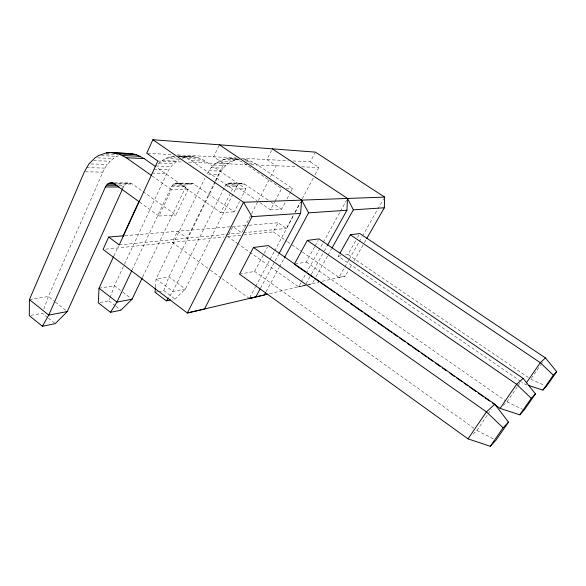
<?xml version="1.0" encoding="UTF-8"?>
<svg xmlns="http://www.w3.org/2000/svg" width="586" height="586" viewBox="0 0 586 586"><rect width="100%" height="100%" fill="white"/><g stroke="black" fill="none" stroke-linecap="round" stroke-linejoin="round"><path stroke-width="0.44" stroke-dasharray="2.93 2.2" d="M155.451 286.92L156.11 278.907L204.932 178.21M43.818 309.056L48.352 296.509L102.872 172.13C106.117 164.9 111.684 158.337 119.192 155.393M100.067 302.493L108.901 300.845L109.824 298.325M110.131 297.483L114.431 285.712L124.078 265.055M158.542 291.616L163.831 290.627L168.922 276.812L215.538 181.733M122.686 188.589C123.683 184.407 128.649 181.118 132.495 184.063L175.866 215.084L188.172 189.432L156.784 167.442M113.882 255.921L118.46 245.981M124.459 264.235L166.893 173.353C169.632 167.662 173.896 162.564 179.536 159.582M132.121 269.956L171.383 186.714L173.654 183.982L176.804 183.008L192.831 183.315L234.246 211.868L239.447 201.562M139.739 202.17L158.945 216.022L171.427 189.593L188.172 189.432M142.669 277.031L185.887 186.648L188.128 183.989L191.219 183.037M219.039 145.606L213.626 156.777L223.786 163.677L215.355 180.876M214.952 181.697L187.256 238.224L177.58 231.243L172.218 242.326L209.649 269.582M215.941 180.913C219.757 170.995 227.082 161.004 238.334 159.451L226.386 158.85L219.64 160.967L213.648 165.032L211.063 167.713L206.917 174.123L219.157 174.35M224.05 188.121L172.855 291.447L168.885 297.241M176.804 183.008L179.983 184.07L220.71 212.615L232.503 189.007L245.856 188.882L241.051 198.39M268.036 200.009L244.684 184.092C242.003 182.158 238.106 183.506 236.781 186.429L185.381 289.059L175.089 299.087L172.482 299.622M238.194 244.003L227.749 236.598L232.832 226.584L241.754 232.854L257.943 201.335M271.56 150.382L266.886 159.575L276.204 165.779L270.395 177.097M258.36 200.529L269.978 177.902M259.994 202.646L270.527 209.869L274.644 201.965M275.054 201.181L281.646 188.538L243.49 162.849C238.502 159.524 232.349 157.971 226.386 158.85M270.527 209.869L281.595 209.253L285.389 202.053M287.074 198.844L290.444 192.442M290.861 191.637L292.553 188.436L255.13 163.355L248.676 160.249L243.52 159.319M243.827 234.942L273.31 231.895L278.13 222.768L286.4 228.459L293.242 215.626M293.103 160.952L310.28 161.853L315.019 152.88M239.549 274.131L254.595 271.406L267.414 247.16M294.948 212.418L300.508 201.987M302.215 198.779L313.334 177.917M315.041 174.709L318.887 167.493L310.28 161.853M249.709 297.629L255.291 287.155M255.723 286.349L274.189 251.702M274.622 250.896L293.52 215.436M295.234 212.213L300.391 202.544M260.536 288.144L274.746 261.612M275.178 260.807L278.628 254.375M266.051 291.762L279.075 267.604M279.515 266.798L283.851 258.748M295.19 264.052L306.28 262.037L314.631 246.867M315.07 246.069L318.147 240.487M300.845 282.862L298.648 286.847L238.941 244.53M301.285 282.071L305.694 274.101M306.134 273.31L322.871 243.044M323.311 242.245L340.056 211.986M340.495 211.187L346.663 200.038M306.068 283.785L310.954 274.995M311.393 274.197L323.831 251.826M324.278 251.028L326.944 246.23M314.264 279.8L312.045 283.771L307.855 284.73M316.037 276.614L327.589 255.95M328.028 255.152L331.581 248.794M520.764 381.325L338.225 256.25L339.118 254.661M345.293 254.969L347.938 254.492L355.87 240.516M357.628 237.411L358.954 235.081M302.383 252.061L338.913 277.39L348.875 259.898M349.329 259.1L358.837 242.406M359.284 241.608L362.002 236.839M362.456 236.048L377.399 209.803M377.853 209.012L383.735 198.676M322.278 281.295L345.344 275.947L349.424 268.813M349.879 268.022L352.149 264.052M353.959 260.88L363.935 243.439M364.389 242.648L366.206 239.476M241.784 183.147C236.488 184.194 228.122 180.356 224.863 186.48L236.781 186.429M473.114 434.058L476.916 430.439L487.64 414.72M488.145 413.972L491.215 409.482M503.228 405.409L506.993 401.828L517.57 386.438M518.075 385.705L520.09 382.775M531.312 378.439L540.417 365.268M540.922 364.536L542.438 362.346M174.232 156.059C167.2 156.594 160.806 160.623 156.389 165.992L171.215 166.461M182.275 158.337C189.805 155.18 198.713 156.638 205.356 161.194L245.856 188.882M269.553 293.674L306.522 284.994M307.401 284.789L319.055 282.122M304.508 285.499L298.648 286.847L305.181 285.382M338.913 277.39L345.344 275.947M31.036 315.334L42.302 313.239L47.752 317.619M155.012 292.268L157.656 291.777M338.225 256.25L341.755 255.613M29.425 299.6L48.352 296.509L54.666 301.519M99.012 288.231L114.431 285.712L122.188 291.652M105.788 249.175L224.108 236.971M227.749 236.598L242.934 235.03M119.244 244.919L225.405 234.466M226.313 234.378L241.754 232.854M243.571 232.679L286.4 228.459M125.008 235.667L248.237 225.288M249.138 225.214L278.13 222.768M158.945 216.022L175.866 215.084M220.71 212.615L234.246 211.868M286.188 188.494L292.553 188.436M121.624 186.934L123.434 186.927M171.383 186.714L185.887 186.648M119.046 185.257L124.452 185.242M172.365 185.161L186.853 185.139M225.793 185.073L237.696 185.051M117.705 183.96L132.495 184.063M173.654 183.982L194.34 184.077M227.009 184.004L244.684 184.092M114.768 182.876L129.125 182.905M113.845 183.184L130.861 183.213M175.17 183.242L192.831 183.315M228.423 183.337L243.285 183.396M85.278 171.801L102.872 172.13M152.016 173.068L166.893 173.353M86.479 167.633L104.931 168.109M154.001 169.361L168.856 169.735M208.806 170.76L221.025 171.068M90.749 163.926L107.414 164.454M211.063 167.713L223.251 168.094M93.65 160.63L110.278 161.238M159.128 163.033L173.91 163.575M213.648 165.032L225.8 165.479M157.868 161.033L183.147 162.044M188.567 162.263L247.285 164.615M250.903 164.761L297.095 166.614M301.636 166.798L318.887 167.493M97.767 157.868L113.479 158.52M162.19 160.527L176.921 161.135M216.527 162.776L228.628 163.274M177.258 155.942L184.041 157.07L191.146 160.579L205.356 161.194M248.86 163.084L255.13 163.355M101.437 155.642L116.966 156.345M165.508 158.528L180.195 159.194M219.64 160.967L231.697 161.509M187.681 158.542L201.958 159.216M246.589 161.304L251.987 161.56M106.117 154.059L117.954 154.623M169.046 157.07L175.441 157.378M181.836 157.685L183.667 157.773M222.944 159.656L234.949 160.227M180.29 156.176L194.713 156.901M233.433 158.857L237.975 159.092M243.432 159.363L245.256 159.458M172.724 156.184L174.547 156.272M179.096 156.499L187.286 156.909M184.041 157.07L198.39 157.773M236.912 159.67L239.63 159.802M245.058 160.073L248.676 160.249M178.305 155.971L190.992 156.616M229.902 158.586L238.128 159.004M147.628 153.305L172.042 154.594M177.463 154.88L236.195 157.964M241.608 158.249L288.583 160.718M229.946 183.125L232.906 184.085L256.983 200.588M526.968 384.958L525.29 384.423L521.518 381.838M530.806 379.171L543.962 385.192M506.993 401.828L522.522 409.314M476.916 430.439L493.566 438.995M271.047 202.067L281.595 209.253M347.938 254.492L530.052 378.659M191.146 160.579L232.503 189.007M273.31 231.895L286.73 241.205M287.477 241.718L291.205 244.303M291.953 244.823L301.644 251.541M306.28 262.037L505.498 400.78M152.214 176.027L171.427 189.593M254.595 271.406L475.429 429.377M210.381 270.117L221.391 278.13M222.123 278.665L249.277 298.435M163.831 290.627L175.089 299.087M122.892 292.194L132.062 299.219M108.901 300.845L115.281 305.789M115.991 306.339L120.95 310.184M55.37 302.083L67.302 311.554M48.433 318.169L55.245 323.648M185.381 289.059L172.855 291.447L156.11 278.907L168.922 276.812L185.381 289.059"/><path stroke-width="0.88" d="M155.29 166.395L144.075 158.535L136.531 154.733L132.561 153.766L110.483 152.536L106.432 152.88L98.697 155.517L95.152 157.759L88.991 163.875L84.399 171.779L29.425 299.6L29.3 315.656L42.412 326.277L55.245 323.648L67.302 311.554L122.686 188.589M366.66 238.685L384.343 207.766L384.643 197.086L315.415 152.133L152.865 139.732L146.727 153.261L157.868 161.033L119.244 244.919L108.688 237.044L103.055 249.453L187.344 312.983L204.47 309.049L252.017 216.63L243.52 202.258L152.865 139.732M113.501 256.749L99.012 288.231L98.294 302.823L110.49 312.323L120.95 310.184L132.062 299.219L142.273 277.852M327.384 245.431L346.927 210.271L347.542 198.442L272.336 148.851M155.378 287.814L155.012 292.268L166.402 300.867L170.746 299.981M279.053 253.577L300.589 213.377L301.68 200.126L219.42 144.808M112.973 182.869C109.824 182.414 106.601 183.997 105.392 187.007L48.733 315.092L42.412 326.277M123.031 236.033L139.05 201.24M131.725 270.776L116.958 302.09L110.49 312.323M253.467 247.49L239.549 274.131L468.046 438.877L490.277 446.268L495.946 440.218L508.523 422.118L494.782 404.237L268.271 245.549L253.467 247.49L486.417 411.877L503.103 427.795L490.277 446.268M260.103 288.949L255.804 296.985L249.277 298.435L264.315 294.985L265.619 292.568M284.291 257.943L308.602 212.843L301.68 200.126M492.614 403.146L500.092 408.391L519.753 414.8L524.155 410.105L535.472 393.902L523.108 378.373L319.026 238.89L307.306 240.421L294.333 264.205L305.555 272.065M332.028 248.003L353.336 209.839L347.542 198.442M340.019 253.071L350.325 234.781L359.833 233.536L545.471 357.951L556.7 371.671L546.423 386.328L542.907 390.078L528.645 385.5M468.046 438.877L486.417 411.877L494.782 404.237M166.402 300.867L168.387 297.966M500.092 408.391L516.618 384.299L523.108 378.373M526.323 382.922L540.292 362.683L545.471 357.951M519.753 414.8L531.268 398.304L535.472 393.902M542.907 390.078L553.352 375.179L556.7 371.671M503.103 427.795L508.523 422.118M267.868 294.15L187.344 312.983L243.52 202.258L384.643 197.086M67.302 311.554L48.733 315.092L29.425 299.6M132.062 299.219L116.958 302.09L99.012 288.231M124.562 153.781L128.546 153.451M108.688 237.044L124.1 235.748M252.017 216.63L300.589 213.377M308.602 212.843L346.927 210.271M353.336 209.839L384.343 207.766M105.392 187.007L118.921 186.949M106.425 185.271L117.244 185.257M107.802 183.953L115.003 183.953M109.421 183.132L113.911 183.14M110.483 152.536L118.628 153.847L126.334 157.766L144.075 158.535M122.577 155.495L140.391 156.33M114.578 152.858L132.561 153.766M106.432 152.88L109.15 153.012M118.628 153.847L136.531 154.733M111.179 182.869L114.614 184.055L138.999 201.635M350.325 234.781L540.292 362.683L553.352 375.179M307.306 240.421L516.618 384.299L531.268 398.304M307.804 273.64L313.041 277.31M314.536 278.357L319.026 281.507M320.52 282.555L327.259 287.272M328.753 288.319L334.738 292.517M336.232 293.564L340.722 296.714M342.971 298.281L348.209 301.951M350.45 303.526L354.193 306.148M355.687 307.196L362.419 311.913M364.668 313.488L369.905 317.158M371.399 318.205L375.89 321.355M377.384 322.403L384.123 327.12M385.617 328.167L391.602 332.365M393.096 333.412L397.586 336.562M399.835 338.129L405.073 341.799M407.314 343.374L411.057 345.996M412.551 347.044L419.283 351.761M421.532 353.336L426.769 357.006M428.263 358.053L432.754 361.203M435.75 363.298L440.24 366.448M442.481 368.015L446.224 370.638M449.96 373.26L454.45 376.41M456.699 377.977L461.936 381.647M464.178 383.222L467.921 385.844M469.415 386.892L476.154 391.609M478.396 393.184L483.633 396.854M485.127 397.901L489.618 401.051M126.334 157.766L151.474 175.507"/></g></svg>
